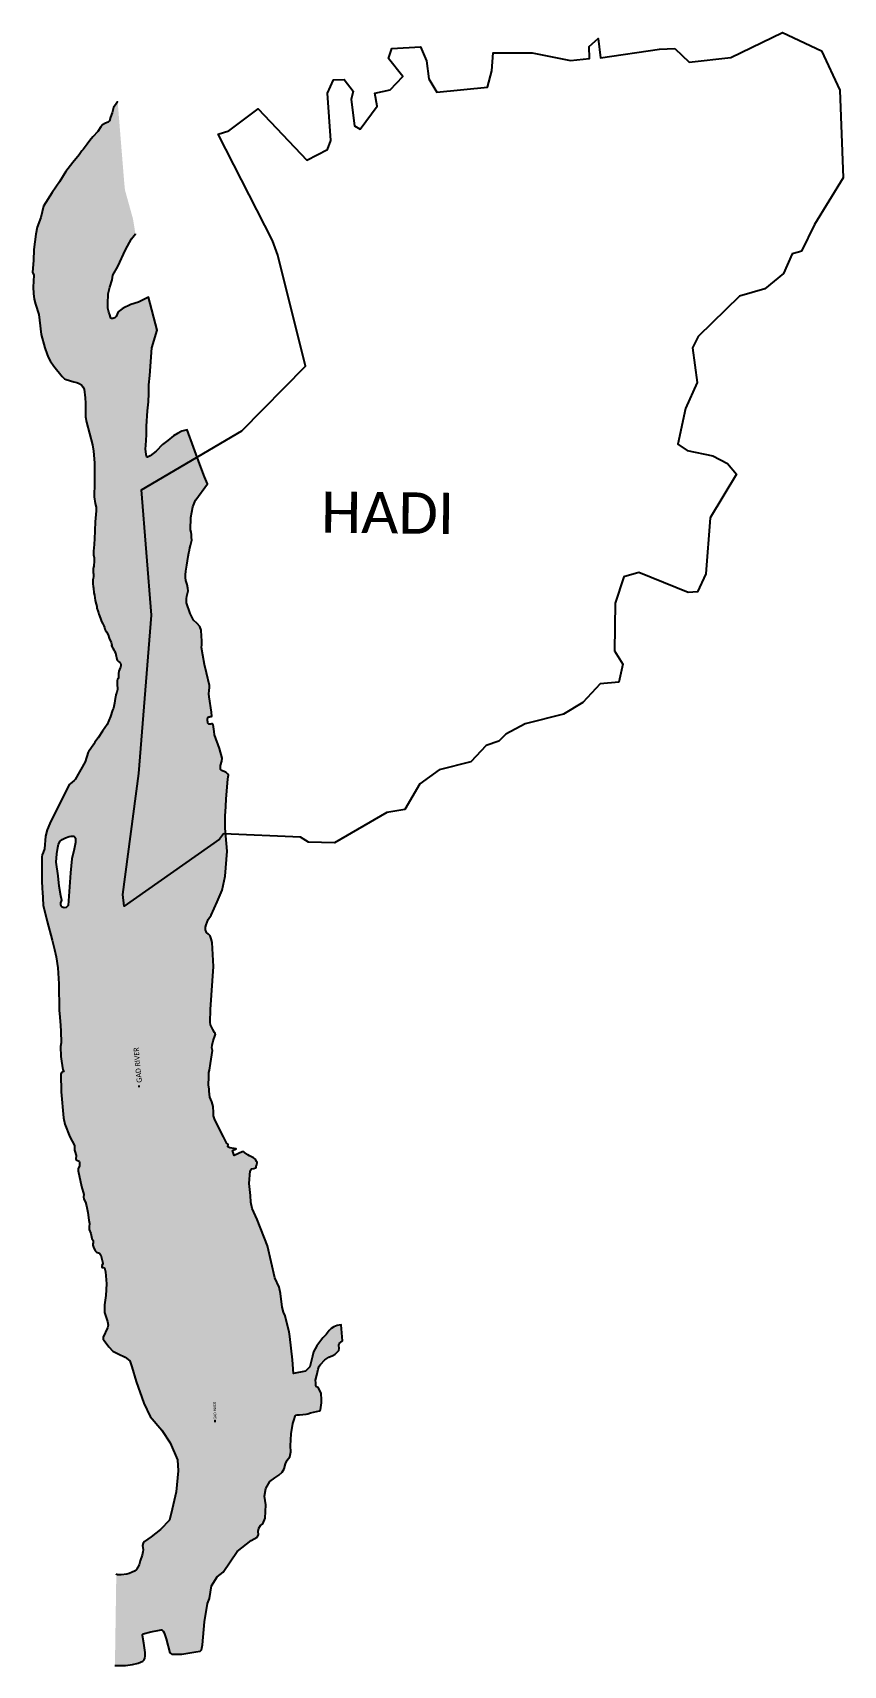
# Model space of a CAD drawing. Header units: metres. Extents: x 335165 to 338331, y 1779072 to 1785453.
import ezdxf

# ---------------------------------------------------------------- set-up
doc = ezdxf.new("R2010")
doc.units = ezdxf.units.M
doc.header["$MEASUREMENT"] = 0
for name, color, linetype in [('ARROW', 7, 'Continuous'), ('ddddd', 7, 'Continuous'), ('RIVER', 4, 'Continuous'), ('RIVER TEXT', 7, 'Continuous'), ('village', 3, 'Continuous'), ('VILLAGE NAME', 250, 'Continuous')]:
    doc.layers.add(name, color=color, linetype=linetype)
doc.styles.get("Standard").update_dxf_attribs({"font": 'simplex.shx'})
doc.dimstyles.get("Standard").update_dxf_attribs({"dimtxt": 0.18, "dimasz": 0.18, "dimexe": 0.18, "dimexo": 0.0625, "dimgap": 0.09, "dimtad": 0, "dimtih": 1, "dimtoh": 1, "dimdec": 4, "dimzin": 0, "dimdsep": 46, "dimtxsty": 'Standard', "dimcen": 0.09, "dimadec": 0, "dimazin": 0, "dimtfac": 1, "dimtdec": 4, "dimtofl": 0, "dimtmove": 0, "dimatfit": 3, "dimfxl": 1, "dimtolj": 1, "dimtzin": 0, "dimarcsym": 0})

msp = doc.modelspace()

# ---------------------------------------------------------------- hatches: boundary and pattern name
at = {"layer": 'RIVER'}
h = msp.add_hatch(dxfattribs=at)
h.set_pattern_fill('DASH', color=256, scale=40)
h.paths.add_polyline_path([(335885.8, 1779418.1), (335909.3, 1779436.8), (335963.5, 1779517), (336017.9, 1779559.6), (336041, 1779572.8), (336046.4, 1779581.8), (336045.4, 1779596.1), (336047.6, 1779608), (336054, 1779619), (336063.1, 1779624.7), (336073, 1779647.5), (336075.8, 1779699.1), (336069.6, 1779733.1), (336074.8, 1779763.2), (336091.1, 1779790.9), (336110.7, 1779805.6), (336126.1, 1779816.1), (336139.4, 1779826.7), (336146.7, 1779840.1), (336151.5, 1779860.1), (336159.2, 1779874.4), (336169.2, 1779886.8), (336173.4, 1779906.5), (336172.3, 1779930), (336174.4, 1779977.5), (336180.3, 1780017.2), (336185.4, 1780032.7), (336190.2, 1780046.6), (336191.4, 1780048.6), (336192.9, 1780050.1), (336197.3, 1780051.8), (336206.8, 1780051.5), (336233.5, 1780053.8), (336239.8, 1780055.7), (336250, 1780059), (336284.6, 1780066.3), (336287.7, 1780068.3), (336289.1, 1780070.8), (336292.4, 1780097.7), (336292.4, 1780109.8), (336291.6, 1780136.2), (336280.3, 1780158.5), (336273.3, 1780160.7), (336270.5, 1780165.8), (336270.6, 1780176.1), (336269.1, 1780186.2), (336273.9, 1780206.9), (336279.3, 1780229.7), (336284.2, 1780241.9), (336289, 1780248.4), (336305.6, 1780266.5), (336321, 1780276.6), (336337.3, 1780283.4), (336345.5, 1780288.1), (336354.2, 1780295.6), (336359.8, 1780302.9), (336361.6, 1780310), (336360.8, 1780323.1), (336362.1, 1780330.6), (336366.4, 1780334), (336374.9, 1780340.9), (336370.2, 1780402.6), (336353.8, 1780400.1), (336340.4, 1780395.1), (336330.7, 1780388.6), (336322.7, 1780381.2), (336310.4, 1780365.8), (336297.3, 1780352.8), (336286, 1780336.3), (336274.9, 1780320.6), (336260.9, 1780297.7), (336258.2, 1780281), (336252.5, 1780260.2), (336247.8, 1780239.3), (336230.4, 1780221.8), (336183.3, 1780212.9), (336178.9, 1780265.8), (336169.4, 1780356.8), (336166.3, 1780375.4), (336156.6, 1780415.4), (336150.3, 1780438.2), (336143.7, 1780452.5), (336139.6, 1780472.6), (336132.5, 1780525.5), (336126.9, 1780550.4), (336110.1, 1780586.1), (336081.4, 1780712.1), (336041.6, 1780814.3), (336022, 1780857.3), (336016.4, 1780882.6), (336015, 1780908), (336010.2, 1780955.9), (336013.8, 1781004.7), (336020, 1781012.8), (336028, 1781013.8), (336035.1, 1781015.9), (336037.2, 1781018), (336038.1, 1781020.4), (336038.2, 1781022.5), (336039.9, 1781028.8), (336041.3, 1781037.6), (336039.3, 1781041.3), (336035.3, 1781050.1), (336027.8, 1781055.5), (336011.6, 1781063.2), (336005.2, 1781067), (335992.4, 1781076.2), (335989.7, 1781079.2), (335988.1, 1781079.3), (335986.4, 1781079), (335983.5, 1781078.4), (335951.1, 1781064.3), (335945, 1781084.7), (335959.1, 1781090.8), (335934.5, 1781094.4), (335927, 1781098.5), (335928.4, 1781107.7), (335925.6, 1781108.9), (335923, 1781111.7), (335909.4, 1781138.1), (335875.9, 1781204.1), (335871.5, 1781219.4), (335871.5, 1781232.9), (335869.1, 1781256.5), (335863.9, 1781274.7), (335857.2, 1781293.2), (335853.8, 1781315.7), (335853.8, 1781324.2), (335851.6, 1781341.2), (335852.1, 1781370.5), (335853.2, 1781388.9), (335855.8, 1781398.5), (335859.1, 1781424.8), (335866.4, 1781475.3), (335864.7, 1781485.6), (335866.2, 1781495.9), (335869.3, 1781513.1), (335877.4, 1781534.8), (335878.3, 1781538.6), (335878.1, 1781540.7), (335877.7, 1781541.9), (335875.4, 1781546), (335868.4, 1781556.7), (335861.4, 1781569.9), (335859.6, 1781575.6), (335858.3, 1781585.2), (335858.8, 1781635.2), (335871, 1781803.8), (335865.6, 1781897.6), (335862.2, 1781910.8), (335857.8, 1781923.7), (335851.3, 1781929.5), (335844.2, 1781936.3), (335839.9, 1781946.3), (335839.5, 1781957.3), (335841.8, 1781966.3), (335850.4, 1781986.5), (335861.6, 1782004.5), (335885.1, 1782055.6), (335905.2, 1782101), (335917, 1782156.8), (335923.8, 1782254.4), (335916.3, 1782344.1), (335916.3, 1782391.2), (335919.7, 1782428.4), (335920.5, 1782458.2), (335927, 1782534.8), (335928.6, 1782545), (335929.3, 1782551), (335927, 1782555.1), (335920.5, 1782560.9), (335912, 1782565.2), (335901.9, 1782569.8), (335898.1, 1782574), (335897.7, 1782576.5), (335898.5, 1782589.1), (335903.3, 1782605.3), (335905, 1782618), (335894, 1782654.7), (335874.9, 1782708.3), (335873.6, 1782721.4), (335869.3, 1782748.7), (335868.4, 1782750.5), (335866.5, 1782751.3), (335863.6, 1782751.2), (335861.3, 1782750.6), (335858.8, 1782749.9), (335856, 1782749.9), (335853.1, 1782750.3), (335851.3, 1782751.5), (335849.4, 1782754.3), (335848.2, 1782758.2), (335847.8, 1782764.6), (335848, 1782771), (335848.4, 1782774.1), (335849.7, 1782777.6), (335852.5, 1782779), (335854.8, 1782779.6), (335858.2, 1782779.8), (335861.5, 1782779.8), (335863.8, 1782781.2), (335863.2, 1782797), (335854, 1782857), (335852.6, 1782869.5), (335853.8, 1782882.2), (335855.4, 1782894), (335855.1, 1782901.8), (335843.3, 1782950.4), (335836, 1782982.9), (335829, 1783019.6), (335824.1, 1783049.5), (335824.8, 1783060.2), (335825.5, 1783076.2), (335824.4, 1783094.4), (335822.5, 1783117.8), (335817.1, 1783132.3), (335807.7, 1783143.7), (335793.4, 1783157.1), (335779.5, 1783183.1), (335766, 1783225.1), (335765.8, 1783239.9), (335766.9, 1783250.6), (335769.2, 1783260.4), (335771.5, 1783271.3), (335771.3, 1783281.6), (335767.8, 1783296.1), (335763.3, 1783311.7), (335761.9, 1783324), (335761.9, 1783333.8), (335763.3, 1783347.9), (335766.7, 1783371.6), (335772.4, 1783405.4), (335774.9, 1783420.2), (335776.7, 1783429.8), (335778.1, 1783439.3), (335780.6, 1783448.4), (335784, 1783458.5), (335786.1, 1783469.6), (335785.6, 1783481.5), (335784.7, 1783491.9), (335783.1, 1783500.6), (335781.5, 1783510.4), (335782.3, 1783558.4), (335790.4, 1783599.6), (335801.1, 1783626.4), (335847.3, 1783690.2), (335842.8, 1783699.8), (335772.1, 1783886.6), (335767.6, 1783900.6), (335746.9, 1783895.5), (335730, 1783886.1), (335714.9, 1783877.6), (335692.1, 1783859.3), (335672.3, 1783843.9), (335646.8, 1783817.4), (335623.1, 1783799.6), (335618.5, 1783796.8), (335612.1, 1783793.9), (335610.6, 1783795.4), (335609.2, 1783798), (335607.5, 1783804.8), (335605.7, 1783826), (335607, 1783839.1), (335608.9, 1783880.6), (335609, 1783915.3), (335613.2, 1783974.2), (335616.6, 1784010.4), (335618.1, 1784042.6), (335618.4, 1784076.1), (335622.7, 1784112.3), (335630.5, 1784221.4), (335651.2, 1784290.3), (335622.8, 1784390.1), (335617.5, 1784418.6), (335577.8, 1784400.1), (335548.5, 1784390.6), (335537.7, 1784384.6), (335526.5, 1784379.8), (335514.5, 1784373), (335498.5, 1784361.3), (335490.2, 1784343.8), (335485.3, 1784338.8), (335477.7, 1784335.2), (335472.7, 1784335.1), (335470, 1784336.7), (335468.3, 1784340.4), (335465.6, 1784349.8), (335462.3, 1784359.9), (335458.9, 1784376.1), (335458, 1784393.4), (335459.1, 1784431.9), (335466, 1784458.1), (335475.7, 1784487.2), (335478.4, 1784505.6), (335497.4, 1784539.5), (335527.2, 1784603.4), (335550.7, 1784647.6), (335566.1, 1784666.1), (335556.5, 1784725.1), (335525.2, 1784837.6), (335522.2, 1784868.1), (335505.7, 1785071.8), (335496.8, 1785183), (335490.6, 1785174.2), (335480.2, 1785159.9), (335474.8, 1785139.3), (335468.9, 1785123), (335464.4, 1785108.2), (335459.4, 1785103.2), (335448.8, 1785098.9), (335437.6, 1785092.5), (335431.1, 1785084.1), (335419.1, 1785066.8), (335400.3, 1785045.7), (335388.2, 1785031.6), (335378.1, 1785016.8), (335361.7, 1784996.3), (335356.6, 1784990.7), (335346.1, 1784975.9), (335321, 1784945.2), (335294.8, 1784909.9), (335269.9, 1784869.3), (335240.6, 1784827.6), (335207.6, 1784775.2), (335196.4, 1784730), (335182.2, 1784692.6), (335176.5, 1784664.8), (335168.7, 1784605.4), (335167.8, 1784562.7), (335164.7, 1784517.1), (335168.9, 1784504.9), (335166.7, 1784458.4), (335168.5, 1784433.9), (335170.2, 1784411.2), (335175.8, 1784391.5), (335189.1, 1784350.9), (335191, 1784329.4), (335198.3, 1784273.3), (335211.9, 1784221.4), (335221.5, 1784194.9), (335226.9, 1784182.4), (335233.5, 1784169.9), (335246.9, 1784148.9), (335280.1, 1784108.7), (335288.5, 1784100.5), (335295.3, 1784097.7), (335325.9, 1784088.8), (335337.7, 1784086.1), (335346.9, 1784082.1), (335354.8, 1784076.2), (335360.9, 1784069), (335365.3, 1784059.3), (335369.9, 1784025.9), (335370.8, 1784005.4), (335370.6, 1783972.2), (335370.9, 1783951.3), (335375, 1783930.9), (335398.1, 1783841.7), (335401.8, 1783817), (335405.9, 1783772), (335405.9, 1783728.3), (335406.7, 1783693.4), (335405.1, 1783639.2), (335408.3, 1783613.3), (335412.5, 1783598.5), (335413, 1783583.5), (335409.3, 1783541), (335407, 1783507), (335406.3, 1783473.2), (335405, 1783454.9), (335404.9, 1783452.9), (335402.6, 1783427), (335401.7, 1783412.7), (335404.5, 1783401), (335405.3, 1783391.7), (335404.9, 1783382.3), (335404.2, 1783374.1), (335403.3, 1783368.1), (335402.3, 1783363.5), (335401.1, 1783356.9), (335400.9, 1783349), (335401, 1783343.1), (335402, 1783336.5), (335402.7, 1783331.4), (335402.5, 1783326.9), (335400.9, 1783320), (335399.4, 1783314.3), (335399.2, 1783308.8), (335399.4, 1783298.9), (335401.4, 1783287.7), (335402.3, 1783282), (335402.5, 1783277.2), (335403.1, 1783268.8), (335403.6, 1783263.5), (335405.8, 1783254.9), (335407.6, 1783243.7), (335408.6, 1783233.3), (335412.1, 1783218.8), (335415, 1783210.4), (335415.8, 1783203.7), (335418.9, 1783193.2), (335421.2, 1783185.5), (335423.4, 1783180.3), (335429.4, 1783163.4), (335433.3, 1783151.2), (335438.9, 1783141.9), (335443.1, 1783134.7), (335444.6, 1783128.1), (335446.4, 1783122.1), (335449.5, 1783116.9), (335453.3, 1783110.6), (335459.4, 1783098.9), (335464.1, 1783086), (335470.9, 1783069.5), (335472.7, 1783064.7), (335473.3, 1783061), (335473.2, 1783056.6), (335477.7, 1783047), (335481.5, 1783041), (335484.6, 1783035.5), (335487.8, 1783028.8), (335489.6, 1783022.1), (335493.3, 1783004.4), (335495.1, 1783000.9), (335500.2, 1782995.5), (335505.4, 1782991.3), (335507.8, 1782988.3), (335508.7, 1782983.8), (335508.9, 1782978.1), (335507.8, 1782972.8), (335504.2, 1782964.2), (335501.3, 1782957.5), (335499.9, 1782948.7), (335500.2, 1782940.2), (335500.2, 1782932.4), (335498.9, 1782928.8), (335496.3, 1782924.6), (335495, 1782919.5), (335495, 1782913.6), (335494.4, 1782906.7), (335494.9, 1782900), (335495.7, 1782895.4), (335495.5, 1782885.9), (335493.3, 1782875.1), (335489.5, 1782865.4), (335487.6, 1782856), (335486.6, 1782850.1), (335483.8, 1782832.2), (335480, 1782812.7), (335476.8, 1782805.7), (335468.2, 1782780.3), (335455.1, 1782748.8), (335436.8, 1782722.9), (335420.3, 1782697.2), (335408.1, 1782680.5), (335403.9, 1782672.6), (335383.1, 1782642.5), (335382, 1782640.5), (335369.1, 1782603.1), (335330.8, 1782534.6), (335327, 1782530.3), (335310.7, 1782517.3), (335307.4, 1782514.2), (335231.7, 1782361.9), (335221.2, 1782338), (335215.4, 1782312.5), (335210.3, 1782263.8), (335205.9, 1782248.2), (335202.3, 1782240), (335200.5, 1782231.8), (335200.4, 1782201.1), (335200.4, 1782166.3), (335200.6, 1782142.3), (335202.4, 1782104.7), (335203.2, 1782096), (335206.3, 1782042.5), (335221.6, 1781979), (335241.2, 1781906.1), (335250.6, 1781869.7), (335256, 1781841.2), (335262.6, 1781797.6), (335266.4, 1781736.2), (335266.4, 1781696.3), (335268.3, 1781670.1), (335268.8, 1781633.1), (335270.3, 1781605.4), (335273.3, 1781572.1), (335275.2, 1781551), (335275.4, 1781505.5), (335273.6, 1781490.5), (335273.9, 1781476.9), (335274.9, 1781465.4), (335274.3, 1781451.4), (335276.9, 1781433.2), (335282.7, 1781399.2), (335285.8, 1781393.2), (335283.1, 1781392.4), (335276.8, 1781389.2), (335274.4, 1781382.8), (335276.1, 1781313.8), (335285.1, 1781211.5), (335290.3, 1781186.8), (335309.8, 1781137.5), (335328.1, 1781103.4), (335328.1, 1781085.4), (335329.5, 1781081.4), (335334.5, 1781065.3), (335334.5, 1781059.4), (335333.6, 1781054.9), (335333.6, 1781049.6), (335334.8, 1781047.2), (335339.3, 1781045.1), (335346.7, 1781042.2), (335347.3, 1781037.1), (335347.3, 1781024.2), (335343, 1781012.6), (335343, 1781004.5), (335355.4, 1780944.2), (335364.2, 1780911.9), (335362.8, 1780903.4), (335365, 1780893.5), (335371.4, 1780882.7), (335375, 1780867.5), (335379.8, 1780841.7), (335384.1, 1780811.6), (335386.8, 1780799.4), (335385.5, 1780786.2), (335385.5, 1780775.6), (335392, 1780760), (335395.7, 1780740.6), (335400.5, 1780732.5), (335401.4, 1780728.9), (335401.4, 1780723.6), (335399.1, 1780719.6), (335399.1, 1780714.3), (335402.1, 1780705.9), (335409.4, 1780692.1), (335413.5, 1780686.6), (335425.5, 1780682.4), (335430.4, 1780675.2), (335438.2, 1780643.6), (335438.2, 1780641), (335434.4, 1780634.2), (335434.4, 1780628.7), (335436.9, 1780627.1), (335441.7, 1780627.1), (335445, 1780625.8), (335449.4, 1780610.3), (335453.6, 1780563.5), (335450, 1780517.3), (335444.8, 1780481.5), (335444.8, 1780451.4), (335457.5, 1780416.3), (335459.8, 1780401.4), (335456.7, 1780391), (335439.8, 1780355.2), (335440.4, 1780347.2), (335443.6, 1780341.3), (335462, 1780316.4), (335477.7, 1780299.7), (335498.3, 1780289.3), (335526.4, 1780276.2), (335544.2, 1780261.8), (335552.5, 1780238.5), (335569.2, 1780181.8), (335599.3, 1780096.6), (335624.2, 1780044.2), (335668.6, 1779991.8), (335701.5, 1779942.1), (335729.9, 1779875.5), (335733.4, 1779832.8), (335725, 1779750), (335710, 1779682.2), (335699.4, 1779639.7), (335664.4, 1779603.6), (335627.1, 1779574.7), (335601.5, 1779556.3), (335595.9, 1779549.1), (335593.6, 1779541.2), (335596.5, 1779523.5), (335595.3, 1779515.3), (335592.1, 1779502.8), (335584.9, 1779480.4), (335580.5, 1779464.5), (335576, 1779456), (335570.2, 1779446.8), (335561.9, 1779439.7), (335553.7, 1779436.1), (335542, 1779431.3), (335531.9, 1779428.9), (335510.6, 1779426.2), (335496.4, 1779426.2), (335491.4, 1779428.2), (335486, 1779072.3), (335527.1, 1779072.3), (335554.7, 1779076.2), (335576.9, 1779081.3), (335595, 1779088.9), (335599.6, 1779094.2), (335603.1, 1779100.6), (335604.5, 1779107.5), (335604.5, 1779123.1), (335598.7, 1779159.3), (335593.6, 1779188.7), (335593.6, 1779193.3), (335595.7, 1779194.9), (335626.2, 1779202.7), (335659.8, 1779209.9), (335666.5, 1779211.1), (335668.6, 1779211.1), (335674.6, 1779205.4), (335678.6, 1779199.4), (335686.7, 1779175.4), (335700, 1779120.9), (335708.4, 1779116.5), (335747.7, 1779116.5), (335802.4, 1779125.4), (335818.3, 1779128), (335824.6, 1779132.5), (335827.9, 1779152.4), (335835.4, 1779242.7), (335847.6, 1779314.4), (335855.1, 1779333.7), (335863.1, 1779383.3)])
h.paths.add_polyline_path([(335287.9, 1782033.1), (335279.6, 1782034.8), (335276.3, 1782039.4), (335274.7, 1782045.7), (335274.7, 1782052.6), (335277.7, 1782059), (335278.3, 1782062.3), (335277.5, 1782067.3), (335274.5, 1782079.3), (335268.6, 1782117.8), (335264.3, 1782157.7), (335256.8, 1782210.8), (335258.9, 1782243.6), (335262.5, 1782268.9), (335265.3, 1782281.8), (335271.6, 1782292.5), (335280.5, 1782300.1), (335292.8, 1782305.8), (335307.4, 1782311.4), (335315.2, 1782313.1), (335321.3, 1782313.1), (335326.1, 1782312.2), (335329.9, 1782308.4), (335331.7, 1782304.5), (335331.7, 1782287.8), (335327.1, 1782262.1), (335318.1, 1782224.3), (335312, 1782169.8), (335302.9, 1782041.1), (335295.6, 1782034.1)], flags=16)
h.paths.add_polyline_path([(335605.6, 1781345.6), (335591.3, 1781494.9), (335543.1, 1781490.3), (335557.3, 1781341)], flags=24)
h.paths.add_polyline_path([(335744.8, 1779389.7), (335755, 1779400.8), (335751.4, 1779404.1), (335741.3, 1779393)], flags=24)
h.paths.add_polyline_path([(335918.3, 1780001.6), (335919.3, 1780016.6), (335914.5, 1780016.9), (335913.5, 1780002)], flags=24)
h.paths.add_polyline_path([(335375.8, 1784692.4), (335382.7, 1784705.7), (335378.4, 1784707.9), (335371.5, 1784694.6)], flags=24)

# ---------------------------------------------------------------- linework, layer by layer
for points in [[(335496.5, 1785182.6), (335496.5, 1785182.6), (335496.5, 1785182.6), (335490.6, 1785174.2), (335480.2, 1785159.9), (335474.8, 1785139.3), (335468.9, 1785123), (335464.4, 1785108.2), (335459.4, 1785103.2), (335448.8, 1785098.9), (335437.6, 1785092.5), (335431.1, 1785084.1), (335419.1, 1785066.8), (335400.3, 1785045.7), (335388.2, 1785031.6), (335378.1, 1785016.8), (335361.7, 1784996.3), (335356.6, 1784990.7), (335346.1, 1784975.9), (335321, 1784945.2), (335294.8, 1784909.9), (335269.9, 1784869.3), (335240.6, 1784827.6), (335207.6, 1784775.2), (335196.4, 1784730), (335182.2, 1784692.6), (335176.5, 1784664.8), (335168.7, 1784605.4), (335167.8, 1784562.7), (335164.7, 1784517.1), (335168.9, 1784504.9), (335166.7, 1784458.4), (335168.5, 1784433.9), (335170.2, 1784411.2), (335175.8, 1784391.5), (335189.1, 1784350.9), (335191, 1784329.4), (335198.3, 1784273.3), (335211.9, 1784221.4), (335221.5, 1784194.9), (335226.9, 1784182.4), (335233.5, 1784169.9), (335246.9, 1784148.9), (335280.1, 1784108.7), (335288.5, 1784100.5), (335295.3, 1784097.7), (335325.9, 1784088.8), (335337.7, 1784086.1), (335346.9, 1784082.1), (335354.8, 1784076.2), (335360.9, 1784069), (335365.3, 1784059.3), (335369.9, 1784025.9), (335370.8, 1784005.4), (335370.6, 1783972.2), (335370.9, 1783951.3), (335375, 1783930.9), (335398.1, 1783841.7), (335401.8, 1783817), (335405.9, 1783772), (335405.9, 1783728.3), (335406.7, 1783693.4), (335405.1, 1783639.2), (335408.3, 1783613.3), (335412.5, 1783598.5), (335413, 1783583.5), (335409.3, 1783541), (335407, 1783507), (335406.3, 1783473.2), (335405, 1783454.9), (335404.9, 1783452.9), (335402.6, 1783427), (335401.7, 1783412.7), (335404.5, 1783401), (335405.3, 1783391.7), (335404.9, 1783382.3), (335404.2, 1783374.1), (335403.3, 1783368.1), (335402.3, 1783363.5), (335401.1, 1783356.9), (335400.9, 1783349), (335401, 1783343.1), (335402, 1783336.5), (335402.7, 1783331.4), (335402.5, 1783326.9), (335400.9, 1783320), (335399.4, 1783314.3), (335399.2, 1783308.8), (335399.4, 1783298.9), (335401.4, 1783287.7), (335402.3, 1783282), (335402.5, 1783277.2), (335403.1, 1783268.8), (335403.6, 1783263.5), (335405.8, 1783254.9), (335407.6, 1783243.7), (335408.6, 1783233.3), (335412.1, 1783218.8), (335415, 1783210.4), (335415.8, 1783203.7), (335418.9, 1783193.2), (335421.2, 1783185.5), (335423.4, 1783180.3), (335429.4, 1783163.4), (335433.3, 1783151.2), (335438.9, 1783141.9), (335443.1, 1783134.7), (335444.6, 1783128.1), (335446.4, 1783122.1), (335449.5, 1783116.9), (335453.3, 1783110.6), (335459.4, 1783098.9), (335464.1, 1783086), (335470.9, 1783069.5), (335472.7, 1783064.7), (335473.3, 1783061), (335473.2, 1783056.6), (335477.7, 1783047), (335481.5, 1783041), (335484.6, 1783035.5), (335487.8, 1783028.8), (335489.6, 1783022.1), (335493.3, 1783004.4), (335495.1, 1783000.9), (335500.2, 1782995.5), (335505.4, 1782991.3), (335507.8, 1782988.3), (335508.7, 1782983.8), (335508.9, 1782978.1), (335507.8, 1782972.8), (335504.2, 1782964.2), (335501.3, 1782957.5), (335499.9, 1782948.7), (335500.2, 1782940.2), (335500.2, 1782932.4), (335498.9, 1782928.8), (335496.3, 1782924.6), (335495, 1782919.5), (335495, 1782913.6), (335494.4, 1782906.7), (335494.9, 1782900), (335495.7, 1782895.4), (335495.5, 1782885.9), (335493.3, 1782875.1), (335489.5, 1782865.4), (335487.6, 1782856), (335486.6, 1782850.1), (335483.8, 1782832.2), (335480, 1782812.7), (335476.8, 1782805.7), (335468.2, 1782780.3), (335455.1, 1782748.8), (335436.8, 1782722.9), (335420.3, 1782697.2), (335408.1, 1782680.5), (335403.9, 1782672.6), (335383.1, 1782642.5), (335382, 1782640.5), (335369.1, 1782603.1), (335330.8, 1782534.6), (335327, 1782530.3), (335310.7, 1782517.3), (335307.4, 1782514.2), (335231.7, 1782361.9), (335221.2, 1782338), (335215.4, 1782312.5), (335210.3, 1782263.8), (335205.9, 1782248.2), (335202.3, 1782240), (335200.5, 1782231.8), (335200.4, 1782201.1), (335200.4, 1782166.3), (335200.6, 1782142.3), (335202.4, 1782104.7), (335203.2, 1782096), (335206.3, 1782042.5), (335221.6, 1781979), (335241.2, 1781906.1), (335250.6, 1781869.7), (335256, 1781841.2), (335262.6, 1781797.6), (335266.4, 1781736.2), (335266.4, 1781696.3), (335268.3, 1781670.1), (335268.8, 1781633.1), (335270.3, 1781605.4), (335273.3, 1781572.1), (335275.2, 1781551), (335275.4, 1781505.5), (335273.6, 1781490.5), (335273.9, 1781476.9), (335274.9, 1781465.4), (335274.3, 1781451.4), (335276.9, 1781433.2), (335282.7, 1781399.2), (335285.8, 1781393.2), (335283.1, 1781392.4), (335276.8, 1781389.2), (335274.4, 1781382.8), (335276.1, 1781313.8), (335285.1, 1781211.5), (335290.3, 1781186.8), (335309.8, 1781137.5), (335328.1, 1781103.4), (335328.1, 1781085.4), (335329.5, 1781081.4), (335334.5, 1781065.3), (335334.5, 1781059.4), (335333.6, 1781054.9), (335333.6, 1781049.6), (335334.8, 1781047.2), (335339.3, 1781045.1), (335346.7, 1781042.2), (335347.3, 1781037.1), (335347.3, 1781024.2), (335343, 1781012.6), (335343, 1781004.5), (335355.4, 1780944.2), (335364.2, 1780911.9), (335362.8, 1780903.4), (335365, 1780893.5), (335371.4, 1780882.7), (335375, 1780867.5), (335379.8, 1780841.7), (335384.1, 1780811.6), (335386.8, 1780799.4), (335385.5, 1780786.2), (335385.5, 1780775.6), (335392, 1780760), (335395.7, 1780740.6), (335400.5, 1780732.5), (335401.4, 1780728.9), (335401.4, 1780723.6), (335399.1, 1780719.6), (335399.1, 1780714.3), (335402.1, 1780705.9), (335409.4, 1780692.1), (335413.5, 1780686.6), (335425.5, 1780682.4), (335430.4, 1780675.2), (335438.2, 1780643.6), (335438.2, 1780641), (335434.4, 1780634.2), (335434.4, 1780628.7), (335436.9, 1780627.1), (335441.7, 1780627.1), (335445, 1780625.8), (335449.4, 1780610.3), (335453.6, 1780563.5), (335450, 1780517.3), (335444.8, 1780481.5), (335444.8, 1780451.4), (335457.5, 1780416.3), (335459.8, 1780401.4), (335456.7, 1780391), (335439.8, 1780355.2), (335440.4, 1780347.2), (335443.6, 1780341.3), (335462, 1780316.4), (335477.7, 1780299.7), (335498.3, 1780289.3), (335526.4, 1780276.2), (335544.2, 1780261.8), (335552.5, 1780238.5), (335569.2, 1780181.8), (335599.3, 1780096.6), (335624.2, 1780044.2), (335668.6, 1779991.8), (335701.5, 1779942.1), (335729.9, 1779875.5), (335733.4, 1779832.8), (335725, 1779750), (335710, 1779682.2), (335699.4, 1779639.7), (335664.4, 1779603.6), (335627.1, 1779574.7), (335601.5, 1779556.3), (335595.9, 1779549.1), (335593.6, 1779541.2), (335596.5, 1779523.5), (335595.3, 1779515.3), (335592.1, 1779502.8), (335584.9, 1779480.4), (335580.5, 1779464.5), (335576, 1779456), (335570.2, 1779446.8), (335561.9, 1779439.7), (335553.7, 1779436.1), (335542, 1779431.3), (335531.9, 1779428.9), (335510.6, 1779426.2), (335496.4, 1779426.2), (335490.9, 1779428.4), (335490.9, 1779428.4)], [(335486, 1779072.3), (335527.1, 1779072.3), (335554.7, 1779076.2), (335576.9, 1779081.3), (335595, 1779088.9), (335599.6, 1779094.2), (335603.1, 1779100.6), (335604.5, 1779107.5), (335604.5, 1779123.1), (335598.7, 1779159.3), (335593.6, 1779188.7), (335593.6, 1779193.3), (335595.7, 1779194.9), (335626.2, 1779202.7), (335659.8, 1779209.9), (335666.5, 1779211.1), (335668.6, 1779211.1), (335674.6, 1779205.4), (335678.6, 1779199.4), (335686.7, 1779175.4), (335700, 1779120.9), (335708.4, 1779116.5), (335747.7, 1779116.5), (335802.4, 1779125.4), (335818.3, 1779128), (335824.6, 1779132.5), (335827.9, 1779152.4), (335835.4, 1779242.7), (335847.6, 1779314.4), (335855.1, 1779333.7), (335863.1, 1779383.3), (335885.8, 1779418.1), (335909.3, 1779436.8), (335963.5, 1779517), (336017.9, 1779559.6), (336041, 1779572.8), (336046.4, 1779581.8), (336045.4, 1779596.1), (336047.6, 1779608), (336054, 1779619), (336063.1, 1779624.7), (336073, 1779647.5), (336075.8, 1779699.1), (336069.6, 1779733.1), (336074.8, 1779763.2), (336091.1, 1779790.9), (336110.7, 1779805.6), (336126.1, 1779816.1), (336139.4, 1779826.7), (336146.7, 1779840.1), (336151.5, 1779860.1), (336159.2, 1779874.4), (336169.2, 1779886.8), (336173.4, 1779906.5), (336172.3, 1779930), (336174.4, 1779977.5), (336180.3, 1780017.2), (336185.4, 1780032.7), (336190.2, 1780046.6), (336191.4, 1780048.6), (336192.9, 1780050.1), (336197.3, 1780051.8), (336206.8, 1780051.5), (336233.5, 1780053.8), (336239.8, 1780055.7), (336250, 1780059), (336284.6, 1780066.3), (336287.7, 1780068.3), (336289.1, 1780070.8), (336292.4, 1780097.7), (336292.4, 1780109.8), (336291.6, 1780136.2), (336280.3, 1780158.5), (336273.3, 1780160.7), (336270.5, 1780165.8), (336270.6, 1780176.1), (336269.1, 1780186.2), (336273.9, 1780206.9), (336279.3, 1780229.7), (336284.2, 1780241.9), (336289, 1780248.4), (336305.6, 1780266.5), (336321, 1780276.6), (336337.3, 1780283.4), (336345.5, 1780288.1), (336354.2, 1780295.6), (336359.8, 1780302.9), (336361.6, 1780310), (336360.8, 1780323.1), (336362.1, 1780330.6), (336366.4, 1780334), (336374.9, 1780340.9), (336370.2, 1780402.6), (336353.8, 1780400.1), (336340.4, 1780395.1), (336330.7, 1780388.6), (336322.7, 1780381.2), (336310.4, 1780365.8), (336297.3, 1780352.8), (336286, 1780336.3), (336274.9, 1780320.6), (336260.9, 1780297.7), (336258.2, 1780281), (336252.5, 1780260.2), (336247.8, 1780239.3), (336230.4, 1780221.8), (336183.3, 1780212.9), (336178.9, 1780265.8), (336169.4, 1780356.8), (336166.3, 1780375.4), (336156.6, 1780415.4), (336150.3, 1780438.2), (336143.7, 1780452.5), (336139.6, 1780472.6), (336132.5, 1780525.5), (336126.9, 1780550.4), (336110.1, 1780586.1), (336081.4, 1780712.1), (336041.6, 1780814.3), (336022, 1780857.3), (336016.4, 1780882.6), (336015, 1780908), (336010.2, 1780955.9), (336013.8, 1781004.7), (336020, 1781012.8), (336028, 1781013.8), (336035.1, 1781015.9), (336037.2, 1781018), (336038.1, 1781020.4), (336038.2, 1781022.5), (336039.9, 1781028.8), (336041.3, 1781037.6), (336039.3, 1781041.3), (336035.3, 1781050.1), (336027.8, 1781055.5), (336011.6, 1781063.2), (336005.2, 1781067), (335992.4, 1781076.2), (335989.7, 1781079.2), (335988.1, 1781079.3), (335986.4, 1781079), (335983.5, 1781078.4), (335951.1, 1781064.3), (335945, 1781084.7), (335959.1, 1781090.8), (335934.5, 1781094.4), (335927, 1781098.5), (335928.4, 1781107.7), (335925.6, 1781108.9), (335923, 1781111.7), (335909.4, 1781138.1), (335875.9, 1781204.1), (335871.5, 1781219.4), (335871.5, 1781232.9), (335869.1, 1781256.5), (335863.9, 1781274.7), (335857.2, 1781293.2), (335853.8, 1781315.7), (335853.8, 1781324.2), (335851.6, 1781341.2), (335852.1, 1781370.5), (335853.2, 1781388.9), (335855.8, 1781398.5), (335859.1, 1781424.8), (335866.4, 1781475.3), (335864.7, 1781485.6), (335866.2, 1781495.9), (335869.3, 1781513.1), (335877.4, 1781534.8), (335878.3, 1781538.6), (335878.1, 1781540.7), (335877.7, 1781541.9), (335875.4, 1781546), (335868.4, 1781556.7), (335861.4, 1781569.9), (335859.6, 1781575.6), (335858.3, 1781585.2), (335858.8, 1781635.2), (335871, 1781803.8), (335865.6, 1781897.6), (335862.2, 1781910.8), (335857.8, 1781923.7), (335851.3, 1781929.5), (335844.2, 1781936.3), (335839.9, 1781946.3), (335839.5, 1781957.3), (335841.8, 1781966.3), (335850.4, 1781986.5), (335861.6, 1782004.5), (335885.1, 1782055.6), (335905.2, 1782101), (335917, 1782156.8), (335923.8, 1782254.4), (335916.3, 1782344.1), (335916.3, 1782391.2), (335919.7, 1782428.4), (335920.5, 1782458.2), (335927, 1782534.8), (335928.6, 1782545), (335929.3, 1782551), (335927, 1782555.1), (335920.5, 1782560.9), (335912, 1782565.2), (335901.9, 1782569.8), (335898.9, 1782573.1), (335898, 1782574.5), (335897.7, 1782576.5), (335898.5, 1782589.1), (335903.3, 1782605.3), (335905, 1782618), (335894, 1782654.7), (335874.9, 1782708.3), (335873.6, 1782721.4), (335869.3, 1782748.7), (335868.4, 1782750.5), (335866.5, 1782751.3), (335863.6, 1782751.2), (335861.3, 1782750.6), (335858.8, 1782749.9), (335856, 1782749.9), (335853.1, 1782750.3), (335851.3, 1782751.5), (335849.4, 1782754.3), (335848.2, 1782758.2), (335847.8, 1782764.6), (335848, 1782771), (335848.4, 1782774.1), (335849.7, 1782777.6), (335852.5, 1782779), (335854.8, 1782779.6), (335858.2, 1782779.8), (335861.5, 1782779.8), (335863.8, 1782781.2), (335863.2, 1782797), (335854, 1782857), (335852.6, 1782869.5), (335853.8, 1782882.2), (335855.4, 1782894), (335855.1, 1782901.8), (335843.3, 1782950.4), (335836, 1782982.9), (335829, 1783019.6), (335824.1, 1783049.5), (335824.8, 1783060.2), (335825.5, 1783076.2), (335824.4, 1783094.4), (335822.5, 1783117.8), (335817.1, 1783132.3), (335807.7, 1783143.7), (335793.4, 1783157.1), (335779.5, 1783183.1), (335766, 1783225.1), (335765.8, 1783239.9), (335766.9, 1783250.6), (335769.2, 1783260.4), (335771.5, 1783271.3), (335771.3, 1783281.6), (335767.8, 1783296.1), (335763.3, 1783311.7), (335761.9, 1783324), (335761.9, 1783333.8), (335763.3, 1783347.9), (335766.7, 1783371.6), (335772.4, 1783405.4), (335774.9, 1783420.2), (335776.7, 1783429.8), (335778.1, 1783439.3), (335780.6, 1783448.4), (335784, 1783458.5), (335786.1, 1783469.6), (335785.6, 1783481.5), (335784.7, 1783491.9), (335783.1, 1783500.6), (335781.5, 1783510.4), (335782.3, 1783558.4), (335790.4, 1783599.6), (335801, 1783626), (335801.4, 1783626.8), (335847.3, 1783690.2), (335836.4, 1783716.6), (335817.9, 1783765.5), (335767.6, 1783900.6), (335746.9, 1783895.5), (335730, 1783886.1), (335714.9, 1783877.6), (335692.1, 1783859.3), (335672.3, 1783843.9), (335646.8, 1783817.4), (335623.1, 1783799.6), (335618.5, 1783796.8), (335612.6, 1783794.1), (335612.2, 1783794.1), (335611.8, 1783794.2), (335610.6, 1783795.4), (335609.2, 1783798), (335607.5, 1783804.8), (335605.7, 1783826), (335607, 1783839.1), (335608.9, 1783880.6), (335609, 1783915.3), (335613.2, 1783974.2), (335616.6, 1784010.4), (335618.1, 1784042.6), (335618.4, 1784076.1), (335622.7, 1784112.3), (335630.5, 1784221.4), (335651.2, 1784290.3), (335617.5, 1784418.6), (335617.5, 1784418.6), (335577.8, 1784400.1), (335548.5, 1784390.6), (335537.7, 1784384.6), (335526.5, 1784379.8), (335514.5, 1784373), (335498.5, 1784361.3), (335490.2, 1784343.8), (335485.3, 1784338.8), (335477.7, 1784335.2), (335472.7, 1784335.1), (335470, 1784336.7), (335468.3, 1784340.4), (335465.6, 1784349.8), (335462.3, 1784359.9), (335458.9, 1784376.1), (335458, 1784393.4), (335459.1, 1784431.9), (335466, 1784458.1), (335475.7, 1784487.2), (335478.4, 1784505.6), (335497.4, 1784539.5), (335527.2, 1784603.4), (335550.7, 1784647.6), (335566.1, 1784666.1), (335566.1, 1784666.1)], [(335265.3, 1782281.8), (335271.6, 1782292.5), (335280.5, 1782300.1), (335292.8, 1782305.8), (335307.4, 1782311.4), (335315.2, 1782313.1), (335321.3, 1782313.1), (335326.1, 1782312.2), (335329.9, 1782308.4), (335331.7, 1782304.5), (335331.7, 1782287.8), (335327.1, 1782262.1), (335318.1, 1782224.3), (335312, 1782169.8), (335302.9, 1782041.1), (335295.6, 1782034.1), (335287.9, 1782033.1), (335279.6, 1782034.8), (335276.3, 1782039.4), (335274.7, 1782045.7), (335274.7, 1782052.6), (335277.7, 1782059), (335278.3, 1782062.3), (335277.5, 1782067.3), (335274.5, 1782079.3), (335268.6, 1782117.8), (335264.3, 1782157.7), (335256.8, 1782210.8), (335258.9, 1782243.6), (335262.5, 1782268.9), (335265.3, 1782281.8)]]:
    msp.add_lwpolyline(points, dxfattribs=at)
at = {"layer": 'village', "color": 3}
msp.add_polyline3d([(337673.2, 1785390.4, 0), (337729.1, 1785336.9, 0), (337891.5, 1785356, 0), (338093.6, 1785452.7, 0), (338245.3, 1785381.2, 0), (338317.5, 1785228.3, 0), (338330.7, 1784886, 0), (338217.7, 1784703.6, 0), (338167.4, 1784598.9, 0), (338155.5, 1784595.5, 0), (338131.3, 1784588.4, 0), (338096.9, 1784512, 0), (338024.5, 1784451.5, 0), (337925.6, 1784422.8, 0), (337764.4, 1784265.2, 0), (337741.6, 1784220.5, 0), (337759.4, 1784085.5, 0), (337714.3, 1783983.3, 0), (337683.9, 1783845.2, 0), (337721.4, 1783819.3, 0), (337821.6, 1783799.3, 0), (337878.5, 1783768.6, 0), (337913.7, 1783727.3, 0), (337810.6, 1783556.3, 0), (337793.5, 1783337.6, 0), (337761.3, 1783267, 0), (337724.6, 1783264.7, 0), (337531.8, 1783342.8, 0), (337473.9, 1783326.2, 0), (337439.1, 1783223.5, 0), (337437.5, 1783037.1, 0), (337469.2, 1782984.4, 0), (337454.2, 1782914.5, 0), (337381, 1782908.3, 0), (337313.8, 1782834.5, 0), (337237.5, 1782789.6, 0), (337088.3, 1782751.6, 0), (337012.7, 1782711, 0), (336985.4, 1782684.2, 0), (336936.3, 1782667, 0), (336876.5, 1782602.9, 0), (336752.4, 1782571.5, 0), (336677.4, 1782517.1, 0), (336618.8, 1782416.4, 0), (336548.5, 1782405.3, 0), (336343.7, 1782286.6, 0), (336242.1, 1782289.2, 0), (336210.3, 1782308.7, 0), (335909.8, 1782322.3, 0), (335894.9, 1782300.3, 0), (335521.6, 1782039.1, 0), (335516.8, 1782084.3, 0), (335578.8, 1782557.6, 0), (335628.8, 1783176, 0), (335590.1, 1783666.4, 0), (335981.9, 1783897.3, 0), (336229.8, 1784149.4, 0), (336122.1, 1784583.5, 0), (336100.8, 1784640.3, 0), (335889.1, 1785056.1, 0), (335930.8, 1785069.2, 0), (336044.8, 1785154.8, 0), (336236, 1784954.2, 0), (336316.4, 1784995.7, 0), (336328.7, 1785031.7, 0), (336316, 1785216.3, 0), (336339.8, 1785267.8, 0), (336381.2, 1785270.2, 0), (336416.1, 1785224.1, 0), (336409.1, 1785191.6, 0), (336421.5, 1785088, 0), (336443.9, 1785075.9, 0), (336510.5, 1785165.8, 0), (336501.2, 1785216.4, 0), (336560.8, 1785229.9, 0), (336610.9, 1785282, 0), (336554.1, 1785351.8, 0), (336566.9, 1785390.5, 0), (336679, 1785397.8, 0), (336703, 1785342.4, 0), (336711.7, 1785272.4, 0), (336743.3, 1785219.6, 0), (336940.7, 1785240.3, 0), (336958.6, 1785304, 0), (336963.1, 1785373.8, 0), (337115.9, 1785373.7, 0), (337265.3, 1785343.4, 0), (337339.1, 1785352, 0), (337338.3, 1785398.4, 0), (337373.2, 1785430, 0), (337382, 1785354.3, 0), (337613.1, 1785388.8, 0), (337673.2, 1785390.4, 0)], close=True, dxfattribs=at)

# ---------------------------------------------------------------- texts
at = {"layer": 'ddddd', "insert": (336292.2, 1783659.8), "char_height": 161.109, "attachment_point": 1, "rotation": 359.37415}
msp.add_mtext_dynamic_manual_height_columns('{\\fCalibri|b0|i0|c0|p34;HADI}', width=1589.786, gutter_width=805.5, heights=[0], dxfattribs=at)
at = {"layer": 'RIVER TEXT', "attachment_point": 1}
for s, width, insert, char_height, rotation in [('\\pxqc;{\\fCalibri|b0|i0|c0|p34;GAD RIVER }', 325.832, (335580.4, 1781255), 20, 95.44243), ('\\pxqc;{\\fCalibri|b0|i0|c0|p34;GAD RIVER}', 138.697, (335872.6, 1779998.1), 10, 91.22805)]:
    msp.add_mtext_dynamic_manual_height_columns(s, width=width, gutter_width=1, heights=[0], dxfattribs=dict(at, insert=insert, char_height=char_height, rotation=rotation))
at = {"layer": 'VILLAGE NAME', "insert": (336292.2, 1783659.8), "char_height": 161.109, "attachment_point": 1, "rotation": 359.37415}
msp.add_mtext_dynamic_manual_height_columns('{\\fCalibri|b0|i0|c0|p34;HADI}', width=1589.786, gutter_width=805.5, heights=[0], dxfattribs=at)
msp.add_mtext_dynamic_manual_height_columns('{\\fCalibri|b0|i0|c0|p34;HADI}', width=1589.786, gutter_width=805.5, heights=[0], dxfattribs=at)

# ---------------------------------------------------------------- leaders
at = {"layer": 'ARROW'}
for points in [[(335580.7, 1781331.3), (335580.7, 1781338.9)], [(335877.6, 1780022.5), (335877.5, 1780030.1)]]:
    msp.add_leader(points, dimstyle='Standard', override={"dimasz": 3, "dimgap": 0.09, "dimtad": 0}, dxfattribs=at)

doc.saveas('drawing.dxf')
